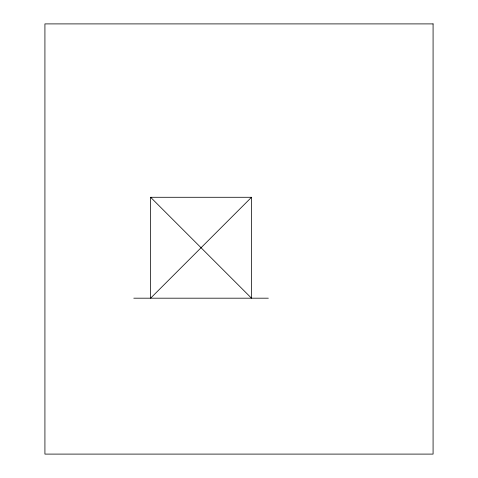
<?xml version="1.0" encoding="UTF-8"?>
<svg xmlns="http://www.w3.org/2000/svg" width="478" height="478" viewBox="0 0 478 478"><rect width="100%" height="100%" fill="white"/><g stroke="black" fill="none" stroke-linecap="round" stroke-linejoin="round"><path stroke-width="0.72" d="M251.512 197.283L150.606 298.188L150.606 197.283L251.512 197.283L251.512 298.188L150.606 197.283M133.786 298.188L268.331 298.188M433.08 23.9L44.92 23.9L44.92 454.1L433.08 454.1L433.08 23.9"/></g></svg>
